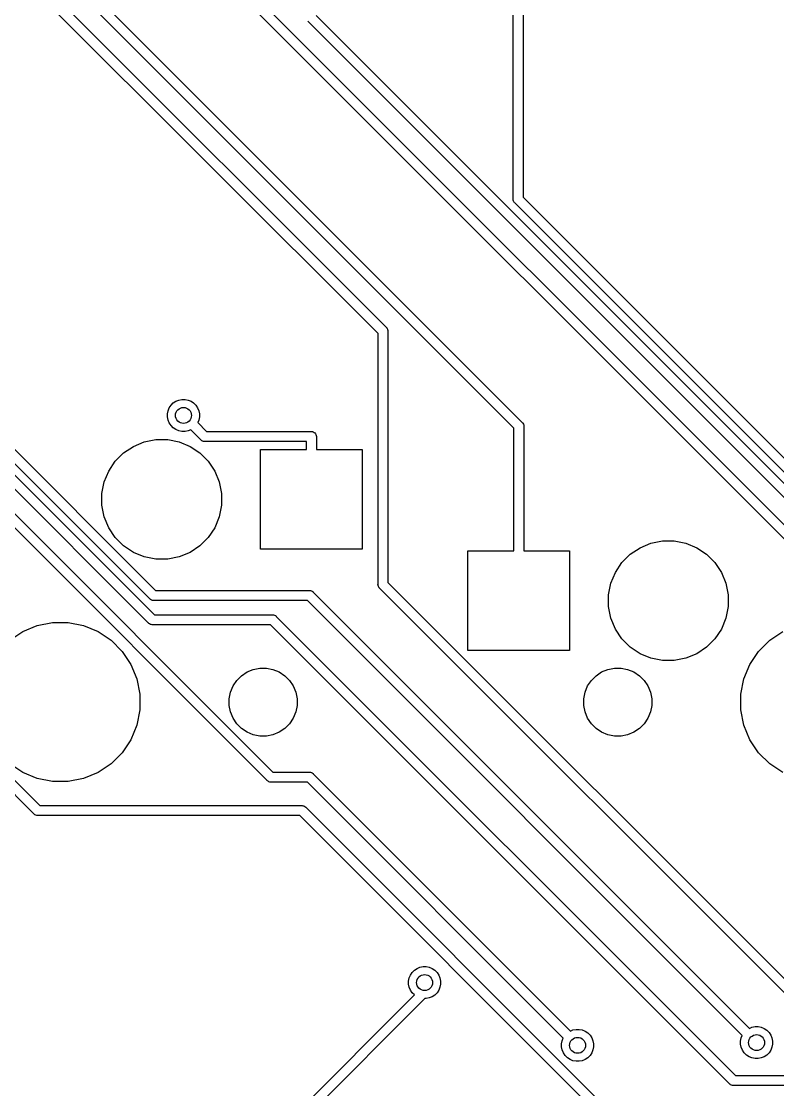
# Model space of a CAD drawing. Extents: x 1.2 to 14.9, y -4.9 to -0.3.
# Drawn here: x 6.606 to 7.353, y -3.367 to -2.313 of the extents above; entities that cross this region are included whole.
import ezdxf

# ---------------------------------------------------------------- set-up
doc = ezdxf.new("R2010")
doc.units = 0
doc.header["$MEASUREMENT"] = 0
doc.layers.add('BLACK', color=7, linetype='CONTINUOUS')

msp = doc.modelspace()

# ---------------------------------------------------------------- linework, layer by layer
at = {"layer": 'BLACK', "linetype": 'CONTINUOUS'}
for p, q in [((6.65538, -2.10644), (7.50348, -2.95454)), ((7.49525, -2.96023), (6.64969, -2.11467)), ((6.95841, -2.62123), (6.46644, -2.12926)), ((6.47213, -2.12103), (6.96664, -2.61554)), ((7.09177, -2.48854), (7.09177, -2.18997)), ((7.10161, -2.19176), (7.10161, -2.48674)), ((6.09809, -2.29758), (6.8547, -3.05419)), ((6.68726, -2.29564), (7.10067, -2.70905)), ((6.84901, -3.06242), (6.08986, -2.30326)), ((7.09244, -2.71474), (6.6803, -2.3026)), ((6.89728, -2.30749), (7.552, -2.9622)), ((6.15228, -2.31346), (6.73768, -2.89886)), ((7.54377, -2.96789), (6.88905, -2.31318)), ((6.732, -2.90709), (6.14405, -2.31915)), ((6.20231, -2.33841), (6.73877, -2.87487)), ((6.73308, -2.8831), (6.19408, -2.3441)), ((7.10161, -2.48674), (7.47709, -2.86222)), ((7.09174, -2.48878), (7.09177, -2.48854)), ((7.09184, -2.48974), (7.09174, -2.48878)), ((7.09212, -2.49067), (7.09184, -2.48974)), ((7.09258, -2.49153), (7.09212, -2.49067)), ((7.09275, -2.49174), (7.09258, -2.49153)), ((7.09319, -2.49228), (7.09275, -2.49174)), ((7.09338, -2.49243), (7.09319, -2.49228)), ((7.4714, -2.87045), (7.09338, -2.49243)), ((6.95841, -2.86868), (6.95841, -2.62123)), ((6.96664, -2.61554), (6.96682, -2.61569)), ((6.96682, -2.61569), (6.96698, -2.61588)), ((6.96698, -2.61588), (6.96744, -2.61644)), ((6.96744, -2.61644), (6.96779, -2.61709)), ((6.96779, -2.61709), (6.9679, -2.6173)), ((6.9679, -2.6173), (6.96818, -2.61822)), ((6.96818, -2.61822), (6.96825, -2.61895)), ((6.96825, -2.61895), (6.96825, -2.61895)), ((6.96825, -2.61895), (6.96827, -2.61919)), ((6.96827, -2.61919), (6.96825, -2.61943)), ((6.96825, -2.61943), (6.96825, -2.86689)), ((6.75895, -2.68817), (6.76182, -2.68698)), ((6.76182, -2.68698), (6.76486, -2.68638)), ((6.76486, -2.68638), (6.76796, -2.68638)), ((6.76796, -2.68638), (6.771, -2.68698)), ((6.771, -2.68698), (6.77387, -2.68817)), ((6.75066, -2.70057), (6.75127, -2.69753)), ((6.75127, -2.69753), (6.75245, -2.69467)), ((6.75245, -2.69467), (6.75418, -2.69209)), ((6.75418, -2.69209), (6.75637, -2.68989)), ((6.75637, -2.68989), (6.75895, -2.68817)), ((6.77387, -2.68817), (6.77645, -2.68989)), ((6.77645, -2.68989), (6.77864, -2.69209)), ((6.77864, -2.69209), (6.78037, -2.69467)), ((6.78037, -2.69467), (6.78155, -2.69753)), ((6.78155, -2.69753), (6.78216, -2.70057)), ((6.75066, -2.70368), (6.75066, -2.70057)), ((6.75127, -2.70672), (6.75066, -2.70368)), ((6.75245, -2.70959), (6.75127, -2.70672)), ((6.78155, -2.70672), (6.7805, -2.70926)), ((6.78216, -2.70368), (6.78155, -2.70672)), ((6.78216, -2.70057), (6.78216, -2.70368)), ((7.10067, -2.70905), (7.10086, -2.7092)), ((6.75418, -2.71216), (6.75245, -2.70959)), ((6.75637, -2.71436), (6.75418, -2.71216)), ((6.75895, -2.71608), (6.75637, -2.71436)), ((6.76182, -2.71727), (6.75895, -2.71608)), ((6.76486, -2.71787), (6.76182, -2.71727)), ((6.76796, -2.71787), (6.76486, -2.71787)), ((6.771, -2.71727), (6.76796, -2.71787)), ((6.77354, -2.71622), (6.771, -2.71727)), ((6.78361, -2.72629), (6.77354, -2.71622)), ((6.7805, -2.70926), (6.7893, -2.71806)), ((6.7893, -2.71806), (6.8924, -2.71806)), ((6.8924, -2.71806), (6.89264, -2.71804)), ((6.89264, -2.71804), (6.89288, -2.71806)), ((6.89288, -2.71806), (6.8936, -2.71813)), ((6.8936, -2.71813), (6.89453, -2.71841)), ((6.89453, -2.71841), (6.89539, -2.71887)), ((6.89539, -2.71887), (6.89613, -2.71948)), ((6.89613, -2.71948), (6.89675, -2.72023)), ((7.09244, -2.83579), (7.09244, -2.71474)), ((7.10086, -2.7092), (7.10101, -2.70939)), ((7.10101, -2.70939), (7.10101, -2.70939)), ((7.10101, -2.70939), (7.10121, -2.70964)), ((7.10121, -2.70964), (7.10147, -2.70995)), ((7.10147, -2.70995), (7.10193, -2.71081)), ((7.10193, -2.71081), (7.10221, -2.71174)), ((7.10221, -2.71174), (7.10228, -2.71246)), ((7.10228, -2.71246), (7.10228, -2.71246)), ((7.10228, -2.71246), (7.10231, -2.7127)), ((7.10231, -2.7127), (7.10228, -2.71294)), ((7.10228, -2.71294), (7.10228, -2.83579)), ((6.71703, -2.73267), (6.72777, -2.72821)), ((6.72777, -2.72821), (6.73918, -2.72594)), ((6.73918, -2.72594), (6.75082, -2.72594)), ((6.75082, -2.72594), (6.76223, -2.72821)), ((6.76223, -2.72821), (6.77297, -2.73267)), ((6.78377, -2.72648), (6.78361, -2.72629)), ((6.78395, -2.72663), (6.78377, -2.72648)), ((6.78452, -2.72709), (6.78395, -2.72663)), ((6.78525, -2.72748), (6.78452, -2.72709)), ((6.78537, -2.72755), (6.78525, -2.72748)), ((6.7863, -2.72783), (6.78537, -2.72755)), ((6.78702, -2.7279), (6.7863, -2.72783)), ((6.78726, -2.72793), (6.78702, -2.7279)), ((6.78702, -2.7279), (6.78702, -2.7279)), ((6.7875, -2.7279), (6.78726, -2.72793)), ((6.88772, -2.7279), (6.7875, -2.7279)), ((6.88772, -2.73579), (6.88772, -2.7279)), ((6.89675, -2.72023), (6.89721, -2.72109)), ((6.89721, -2.72109), (6.89749, -2.72202)), ((6.89749, -2.72202), (6.89758, -2.72298)), ((6.89758, -2.72298), (6.89756, -2.72322)), ((6.89756, -2.72322), (6.89756, -2.73579)), ((6.69913, -2.74735), (6.70735, -2.73913)), ((6.70735, -2.73913), (6.71703, -2.73267)), ((6.77297, -2.73267), (6.78265, -2.73913)), ((6.78265, -2.73913), (6.79087, -2.74735)), ((6.84244, -2.83421), (6.84244, -2.73579)), ((6.84244, -2.73579), (6.88772, -2.73579)), ((6.89756, -2.73579), (6.94283, -2.73579)), ((6.94283, -2.73579), (6.94283, -2.83421)), ((6.69267, -2.75703), (6.69913, -2.74735)), ((6.79087, -2.74735), (6.79733, -2.75703)), ((6.68821, -2.76777), (6.69267, -2.75703)), ((6.79733, -2.75703), (6.80179, -2.76777)), ((6.68594, -2.77918), (6.68821, -2.76777)), ((6.80179, -2.76777), (6.80406, -2.77918)), ((6.68594, -2.79082), (6.68594, -2.77918)), ((6.80406, -2.77918), (6.80406, -2.79082)), ((6.68821, -2.80223), (6.68594, -2.79082)), ((6.80406, -2.79082), (6.80179, -2.80223)), ((6.69267, -2.81297), (6.68821, -2.80223)), ((6.80179, -2.80223), (6.79733, -2.81297)), ((6.69913, -2.82265), (6.69267, -2.81297)), ((6.79733, -2.81297), (6.79087, -2.82265)), ((6.70735, -2.83087), (6.69913, -2.82265)), ((6.79087, -2.82265), (6.78265, -2.83087)), ((6.71703, -2.83733), (6.70735, -2.83087)), ((6.78265, -2.83087), (6.77297, -2.83733)), ((6.94283, -2.83421), (6.84244, -2.83421)), ((7.20735, -2.83913), (7.21703, -2.83267)), ((7.21703, -2.83267), (7.22777, -2.82821)), ((7.22777, -2.82821), (7.23918, -2.82594)), ((7.23918, -2.82594), (7.25082, -2.82594)), ((7.25082, -2.82594), (7.26223, -2.82821)), ((7.26223, -2.82821), (7.27297, -2.83267)), ((7.27297, -2.83267), (7.28265, -2.83913)), ((6.72777, -2.84179), (6.71703, -2.83733)), ((6.73918, -2.84406), (6.72777, -2.84179)), ((6.75082, -2.84406), (6.73918, -2.84406)), ((6.76223, -2.84179), (6.75082, -2.84406)), ((6.77297, -2.83733), (6.76223, -2.84179)), ((7.04717, -2.93421), (7.04717, -2.83579)), ((7.04717, -2.83579), (7.09244, -2.83579)), ((7.10228, -2.83579), (7.14756, -2.83579)), ((7.14756, -2.83579), (7.14756, -2.93421)), ((7.19913, -2.84735), (7.20735, -2.83913)), ((7.28265, -2.83913), (7.29087, -2.84735)), ((7.19267, -2.85703), (7.19913, -2.84735)), ((7.29087, -2.84735), (7.29733, -2.85703)), ((6.96825, -2.86689), (7.42082, -3.31946)), ((7.18821, -2.86777), (7.19267, -2.85703)), ((7.29733, -2.85703), (7.30179, -2.86777)), ((6.73877, -2.87487), (6.89055, -2.87487)), ((6.89055, -2.87487), (6.8908, -2.87485)), ((6.8908, -2.87485), (6.89104, -2.87487)), ((6.89104, -2.87487), (6.89104, -2.87487)), ((6.89104, -2.87487), (6.89176, -2.87495)), ((6.89176, -2.87495), (6.89269, -2.87523)), ((6.89269, -2.87523), (6.89354, -2.87568)), ((6.89354, -2.87568), (6.89429, -2.8763)), ((6.89429, -2.8763), (6.89445, -2.87649)), ((6.89445, -2.87649), (7.32493, -3.30697)), ((6.95838, -2.86893), (6.95841, -2.86868)), ((6.95848, -2.86989), (6.95838, -2.86893)), ((6.95876, -2.87082), (6.95848, -2.86989)), ((6.95922, -2.87167), (6.95876, -2.87082)), ((6.95968, -2.87223), (6.95922, -2.87167)), ((6.95983, -2.87242), (6.95968, -2.87223)), ((6.96002, -2.87258), (6.95983, -2.87242)), ((7.41513, -3.32769), (6.96002, -2.87258)), ((7.18594, -2.87918), (7.18821, -2.86777)), ((7.30179, -2.86777), (7.30406, -2.87918)), ((6.73324, -2.88329), (6.73308, -2.8831)), ((6.73342, -2.88345), (6.73324, -2.88329)), ((6.73378, -2.88374), (6.73342, -2.88345)), ((6.73342, -2.88345), (6.73342, -2.88345)), ((6.73398, -2.88391), (6.73378, -2.88374)), ((6.73484, -2.88436), (6.73398, -2.88391)), ((6.73577, -2.88465), (6.73484, -2.88436)), ((6.73649, -2.88472), (6.73577, -2.88465)), ((6.73673, -2.88474), (6.73649, -2.88472)), ((6.73649, -2.88472), (6.73649, -2.88472)), ((6.73697, -2.88472), (6.73673, -2.88474)), ((6.88876, -2.88472), (6.73697, -2.88472)), ((7.31797, -3.31393), (6.88876, -2.88472)), ((7.18594, -2.89082), (7.18594, -2.87918)), ((7.30406, -2.87918), (7.30406, -2.89082)), ((6.73768, -2.89886), (6.85412, -2.89886)), ((6.85412, -2.89886), (6.85436, -2.89884)), ((6.85436, -2.89884), (6.8546, -2.89886)), ((6.8546, -2.89886), (6.8546, -2.89886)), ((6.8546, -2.89886), (6.85532, -2.89893)), ((7.18821, -2.90223), (7.18594, -2.89082)), ((7.30406, -2.89082), (7.30179, -2.90223)), ((6.6221, -2.90952), (6.63727, -2.9065)), ((6.63727, -2.9065), (6.65273, -2.9065)), ((6.65273, -2.9065), (6.6679, -2.90952)), ((6.73215, -2.90728), (6.732, -2.90709)), ((6.73234, -2.90743), (6.73215, -2.90728)), ((6.7329, -2.9079), (6.73234, -2.90743)), ((6.73375, -2.90835), (6.7329, -2.9079)), ((6.73468, -2.90863), (6.73375, -2.90835)), ((6.7354, -2.9087), (6.73468, -2.90863)), ((6.73565, -2.90873), (6.7354, -2.9087)), ((6.7354, -2.9087), (6.7354, -2.9087)), ((6.73589, -2.9087), (6.73565, -2.90873)), ((6.85232, -2.9087), (6.73589, -2.9087)), ((7.30542, -3.36181), (6.85232, -2.9087)), ((6.85532, -2.89893), (6.85625, -2.89921)), ((6.85625, -2.89921), (6.85711, -2.89967)), ((6.85711, -2.89967), (6.85785, -2.90029)), ((6.85785, -2.90029), (6.85801, -2.90047)), ((6.85801, -2.90047), (7.31111, -3.35357)), ((7.19267, -2.91297), (7.18821, -2.90223)), ((7.30179, -2.90223), (7.29733, -2.91297)), ((6.59496, -2.92403), (6.60782, -2.91543)), ((6.60782, -2.91543), (6.6221, -2.90952)), ((6.6679, -2.90952), (6.68218, -2.91543)), ((6.68218, -2.91543), (6.69504, -2.92403)), ((7.19913, -2.92265), (7.19267, -2.91297)), ((7.29733, -2.91297), (7.29087, -2.92265)), ((7.34496, -2.92403), (7.35782, -2.91543)), ((6.69504, -2.92403), (6.70597, -2.93496)), ((7.20735, -2.93087), (7.19913, -2.92265)), ((7.29087, -2.92265), (7.28265, -2.93087)), ((7.33403, -2.93496), (7.34496, -2.92403)), ((6.70597, -2.93496), (6.71457, -2.94782)), ((7.14756, -2.93421), (7.04717, -2.93421)), ((7.21703, -2.93733), (7.20735, -2.93087)), ((7.22777, -2.94179), (7.21703, -2.93733)), ((7.27297, -2.93733), (7.26223, -2.94179)), ((7.28265, -2.93087), (7.27297, -2.93733)), ((7.32543, -2.94782), (7.33403, -2.93496)), ((6.71457, -2.94782), (6.72048, -2.9621)), ((6.83523, -2.95279), (6.8417, -2.9515)), ((6.8417, -2.9515), (6.8483, -2.9515)), ((6.8483, -2.9515), (6.85477, -2.95279)), ((7.18523, -2.95279), (7.1917, -2.9515)), ((7.1917, -2.9515), (7.1983, -2.9515)), ((7.1983, -2.9515), (7.20477, -2.95279)), ((7.23918, -2.94406), (7.22777, -2.94179)), ((7.25082, -2.94406), (7.23918, -2.94406)), ((7.26223, -2.94179), (7.25082, -2.94406)), ((7.31952, -2.9621), (7.32543, -2.94782)), ((6.72048, -2.9621), (6.7235, -2.97727)), ((6.81898, -2.96365), (6.82364, -2.95898)), ((6.82364, -2.95898), (6.82913, -2.95531)), ((6.82913, -2.95531), (6.83523, -2.95279)), ((6.85477, -2.95279), (6.86087, -2.95531)), ((6.86087, -2.95531), (6.86635, -2.95898)), ((6.86635, -2.95898), (6.87102, -2.96365)), ((7.16898, -2.96365), (7.17364, -2.95898)), ((7.17364, -2.95898), (7.17913, -2.95531)), ((7.17913, -2.95531), (7.18523, -2.95279)), ((7.20477, -2.95279), (7.21087, -2.95531)), ((7.21087, -2.95531), (7.21636, -2.95898)), ((7.21636, -2.95898), (7.22102, -2.96365)), ((7.3165, -2.97727), (7.31952, -2.9621)), ((6.81279, -2.97523), (6.81531, -2.96913)), ((6.81531, -2.96913), (6.81898, -2.96365)), ((6.87102, -2.96365), (6.87469, -2.96913)), ((6.87469, -2.96913), (6.87721, -2.97523)), ((7.16279, -2.97523), (7.16531, -2.96913)), ((7.16531, -2.96913), (7.16898, -2.96365)), ((7.22102, -2.96365), (7.22469, -2.96913)), ((7.22469, -2.96913), (7.22721, -2.97523)), ((6.7235, -2.97727), (6.7235, -2.99273)), ((6.8115, -2.9817), (6.81279, -2.97523)), ((6.8115, -2.9883), (6.8115, -2.9817)), ((6.87721, -2.97523), (6.8785, -2.9817)), ((6.8785, -2.9817), (6.8785, -2.9883)), ((7.1615, -2.9817), (7.16279, -2.97523)), ((7.1615, -2.9883), (7.1615, -2.9817)), ((7.22721, -2.97523), (7.2285, -2.9817)), ((7.2285, -2.9817), (7.2285, -2.9883)), ((7.3165, -2.99273), (7.3165, -2.97727)), ((6.7235, -2.99273), (6.72048, -3.0079)), ((6.81279, -2.99477), (6.8115, -2.9883)), ((6.8785, -2.9883), (6.87721, -2.99477)), ((7.16279, -2.99477), (7.1615, -2.9883)), ((7.2285, -2.9883), (7.22721, -2.99477)), ((7.31952, -3.0079), (7.3165, -2.99273)), ((6.81531, -3.00087), (6.81279, -2.99477)), ((6.81898, -3.00636), (6.81531, -3.00087)), ((6.87469, -3.00087), (6.87102, -3.00636)), ((6.87721, -2.99477), (6.87469, -3.00087)), ((7.16531, -3.00087), (7.16279, -2.99477)), ((7.16898, -3.00636), (7.16531, -3.00087)), ((7.22469, -3.00087), (7.22102, -3.00636)), ((7.22721, -2.99477), (7.22469, -3.00087)), ((6.72048, -3.0079), (6.71457, -3.02218)), ((6.82364, -3.01102), (6.81898, -3.00636)), ((6.82913, -3.01469), (6.82364, -3.01102)), ((6.83523, -3.01721), (6.82913, -3.01469)), ((6.86087, -3.01469), (6.85477, -3.01721)), ((6.86635, -3.01102), (6.86087, -3.01469)), ((6.87102, -3.00636), (6.86635, -3.01102)), ((7.17364, -3.01102), (7.16898, -3.00636)), ((7.17913, -3.01469), (7.17364, -3.01102)), ((7.18523, -3.01721), (7.17913, -3.01469)), ((7.21087, -3.01469), (7.20477, -3.01721)), ((7.21636, -3.01102), (7.21087, -3.01469)), ((7.22102, -3.00636), (7.21636, -3.01102)), ((7.32543, -3.02218), (7.31952, -3.0079)), ((6.55744, -3.02006), (6.62457, -3.08718)), ((6.71457, -3.02218), (6.70597, -3.03504)), ((6.8417, -3.0185), (6.83523, -3.01721)), ((6.8483, -3.0185), (6.8417, -3.0185)), ((6.85477, -3.01721), (6.8483, -3.0185)), ((7.1917, -3.0185), (7.18523, -3.01721)), ((7.1983, -3.0185), (7.1917, -3.0185)), ((7.20477, -3.01721), (7.1983, -3.0185)), ((7.33403, -3.03504), (7.32543, -3.02218)), ((6.61888, -3.09541), (6.54921, -3.02575)), ((6.70597, -3.03504), (6.69504, -3.04597)), ((7.34496, -3.04597), (7.33403, -3.03504)), ((6.60782, -3.05457), (6.59496, -3.04597)), ((6.69504, -3.04597), (6.68218, -3.05457)), ((7.35782, -3.05457), (7.34496, -3.04597)), ((6.6221, -3.06048), (6.60782, -3.05457)), ((6.68218, -3.05457), (6.6679, -3.06048)), ((6.8547, -3.05419), (6.89052, -3.05419)), ((6.89052, -3.05419), (6.89076, -3.05417)), ((6.89076, -3.05417), (6.891, -3.05419)), ((6.891, -3.05419), (6.891, -3.05419)), ((6.891, -3.05419), (6.89172, -3.05426)), ((6.89172, -3.05426), (6.89265, -3.05454)), ((6.89265, -3.05454), (6.89351, -3.055)), ((6.89351, -3.055), (6.89426, -3.05561)), ((6.89426, -3.05561), (6.89441, -3.0558)), ((6.89441, -3.0558), (7.14826, -3.30965)), ((6.63727, -3.0635), (6.6221, -3.06048)), ((6.65273, -3.0635), (6.63727, -3.0635)), ((6.6679, -3.06048), (6.65273, -3.0635)), ((6.84917, -3.06261), (6.84901, -3.06242)), ((6.84936, -3.06276), (6.84917, -3.06261)), ((6.84992, -3.06322), (6.84936, -3.06276)), ((6.85068, -3.06363), (6.84992, -3.06322)), ((6.85077, -3.06368), (6.85068, -3.06363)), ((6.8517, -3.06396), (6.85077, -3.06368)), ((6.85242, -3.06403), (6.8517, -3.06396)), ((6.85267, -3.06406), (6.85242, -3.06403)), ((6.85242, -3.06403), (6.85242, -3.06403)), ((6.85291, -3.06403), (6.85267, -3.06406)), ((6.88872, -3.06403), (6.85291, -3.06403)), ((7.1413, -3.31661), (6.88872, -3.06403)), ((6.62457, -3.08718), (6.88313, -3.08718)), ((6.88313, -3.08718), (6.88337, -3.08716)), ((6.88337, -3.08716), (6.88362, -3.08718)), ((6.88362, -3.08718), (6.88434, -3.08725)), ((6.88434, -3.08725), (6.88527, -3.08753)), ((6.88527, -3.08753), (6.88612, -3.08799)), ((6.88612, -3.08799), (6.88687, -3.08861)), ((6.61903, -3.0956), (6.61888, -3.09541)), ((6.61922, -3.09575), (6.61903, -3.0956)), ((6.61978, -3.09621), (6.61922, -3.09575)), ((6.61922, -3.09575), (6.61922, -3.09575)), ((6.62056, -3.09663), (6.61978, -3.09621)), ((6.62064, -3.09667), (6.62056, -3.09663)), ((6.62156, -3.09695), (6.62064, -3.09667)), ((6.62229, -3.09702), (6.62156, -3.09695)), ((6.62253, -3.09705), (6.62229, -3.09702)), ((6.62229, -3.09702), (6.62229, -3.09702)), ((6.62277, -3.09702), (6.62253, -3.09705)), ((6.88133, -3.09702), (6.62277, -3.09702)), ((7.17563, -3.39133), (6.88133, -3.09702)), ((6.88687, -3.08861), (6.88704, -3.08882)), ((6.88704, -3.08882), (7.18132, -3.38309)), ((6.99695, -3.24789), (6.99982, -3.24671)), ((6.99982, -3.24671), (7.00286, -3.2461)), ((7.00286, -3.2461), (7.00596, -3.2461)), ((7.00596, -3.2461), (7.009, -3.24671)), ((7.009, -3.24671), (7.01187, -3.24789)), ((6.98866, -3.2603), (6.98927, -3.25726)), ((6.98927, -3.25726), (6.99045, -3.25439)), ((6.99045, -3.25439), (6.99218, -3.25181)), ((6.99218, -3.25181), (6.99437, -3.24962)), ((6.99437, -3.24962), (6.99695, -3.24789)), ((7.01187, -3.24789), (7.01445, -3.24962)), ((7.01445, -3.24962), (7.01664, -3.25181)), ((7.01664, -3.25181), (7.01837, -3.25439)), ((7.01837, -3.25439), (7.01955, -3.25726)), ((7.01955, -3.25726), (7.02016, -3.2603)), ((6.98866, -3.2634), (6.98866, -3.2603)), ((6.98927, -3.26644), (6.98866, -3.2634)), ((6.99045, -3.26931), (6.98927, -3.26644)), ((7.01955, -3.26644), (7.01837, -3.26931)), ((7.02016, -3.2634), (7.01955, -3.26644)), ((7.02016, -3.2603), (7.02016, -3.2634)), ((6.69905, -3.56933), (6.99434, -3.27405)), ((7.0047, -3.2776), (6.70728, -3.57502)), ((6.99218, -3.27189), (6.99045, -3.26931)), ((6.99434, -3.27405), (6.99218, -3.27189)), ((7.00596, -3.2776), (7.0047, -3.2776)), ((7.009, -3.27699), (7.00596, -3.2776)), ((7.01187, -3.27581), (7.009, -3.27699)), ((7.01445, -3.27408), (7.01187, -3.27581)), ((7.01664, -3.27189), (7.01445, -3.27408)), ((7.01837, -3.26931), (7.01664, -3.27189)), ((7.14826, -3.30965), (7.1508, -3.3086)), ((7.1508, -3.3086), (7.15384, -3.308)), ((7.15384, -3.308), (7.15694, -3.308)), ((7.15694, -3.308), (7.15999, -3.3086)), ((7.15999, -3.3086), (7.16285, -3.30979)), ((7.16285, -3.30979), (7.16543, -3.31151)), ((7.32493, -3.30697), (7.32747, -3.30592)), ((7.32747, -3.30592), (7.33051, -3.30531)), ((7.33051, -3.30531), (7.33361, -3.30531)), ((7.33361, -3.30531), (7.33666, -3.30592)), ((7.33666, -3.30592), (7.33952, -3.30711)), ((7.33952, -3.30711), (7.3421, -3.30883)), ((7.3421, -3.30883), (7.3443, -3.31102)), ((7.13965, -3.32219), (7.14025, -3.31915)), ((7.14025, -3.31915), (7.1413, -3.31661)), ((7.16543, -3.31151), (7.16763, -3.31371)), ((7.16763, -3.31371), (7.16935, -3.31628)), ((7.16935, -3.31628), (7.17054, -3.31915)), ((7.17054, -3.31915), (7.17114, -3.32219)), ((7.31631, -3.31951), (7.31692, -3.31647)), ((7.31631, -3.32261), (7.31631, -3.31951)), ((7.31692, -3.31647), (7.31797, -3.31393)), ((7.3443, -3.31102), (7.34602, -3.3136)), ((7.34602, -3.3136), (7.34721, -3.31647)), ((7.34721, -3.31647), (7.34781, -3.31951)), ((7.34781, -3.31951), (7.34781, -3.32261)), ((7.13965, -3.3253), (7.13965, -3.32219)), ((7.14025, -3.32834), (7.13965, -3.3253)), ((7.14144, -3.3312), (7.14025, -3.32834)), ((7.17054, -3.32834), (7.16935, -3.3312)), ((7.17114, -3.3253), (7.17054, -3.32834)), ((7.17114, -3.32219), (7.17114, -3.3253)), ((7.31692, -3.32566), (7.31631, -3.32261)), ((7.31811, -3.32852), (7.31692, -3.32566)), ((7.31983, -3.3311), (7.31811, -3.32852)), ((7.34602, -3.32852), (7.3443, -3.3311)), ((7.34721, -3.32566), (7.34602, -3.32852)), ((7.34781, -3.32261), (7.34721, -3.32566)), ((7.14316, -3.33378), (7.14144, -3.3312)), ((7.14535, -3.33598), (7.14316, -3.33378)), ((7.14793, -3.3377), (7.14535, -3.33598)), ((7.1508, -3.33889), (7.14793, -3.3377)), ((7.15384, -3.33949), (7.1508, -3.33889)), ((7.15694, -3.33949), (7.15384, -3.33949)), ((7.15999, -3.33889), (7.15694, -3.33949)), ((7.16285, -3.3377), (7.15999, -3.33889)), ((7.16543, -3.33598), (7.16285, -3.3377)), ((7.16763, -3.33378), (7.16543, -3.33598)), ((7.16935, -3.3312), (7.16763, -3.33378)), ((7.32202, -3.3333), (7.31983, -3.3311)), ((7.3246, -3.33502), (7.32202, -3.3333)), ((7.32747, -3.33621), (7.3246, -3.33502)), ((7.33051, -3.33681), (7.32747, -3.33621)), ((7.33361, -3.33681), (7.33051, -3.33681)), ((7.33666, -3.33621), (7.33361, -3.33681)), ((7.33952, -3.33502), (7.33666, -3.33621)), ((7.3421, -3.3333), (7.33952, -3.33502)), ((7.3443, -3.3311), (7.3421, -3.3333)), ((7.30557, -3.36199), (7.30542, -3.36181)), ((7.30576, -3.36215), (7.30557, -3.36199)), ((7.30623, -3.36253), (7.30576, -3.36215)), ((7.30576, -3.36215), (7.30576, -3.36215)), ((7.30632, -3.36261), (7.30623, -3.36253)), ((7.30718, -3.36306), (7.30632, -3.36261)), ((7.31111, -3.35357), (7.44602, -3.35357)), ((7.30811, -3.36335), (7.30718, -3.36306)), ((7.30883, -3.36342), (7.30811, -3.36335)), ((7.30907, -3.36344), (7.30883, -3.36342)), ((7.30883, -3.36342), (7.30883, -3.36342)), ((7.30931, -3.36342), (7.30907, -3.36344)), ((7.44602, -3.36342), (7.30931, -3.36342))]:
    msp.add_line(p, q, dxfattribs=at)
at = {"layer": 'BLACK'}
for centre in [(6.76641, -2.70213), (7.00441, -3.26185), (7.15539, -3.32374), (7.33206, -3.32106)]:
    msp.add_circle(centre, 0.007874, dxfattribs=at)

doc.saveas('drawing.dxf')
